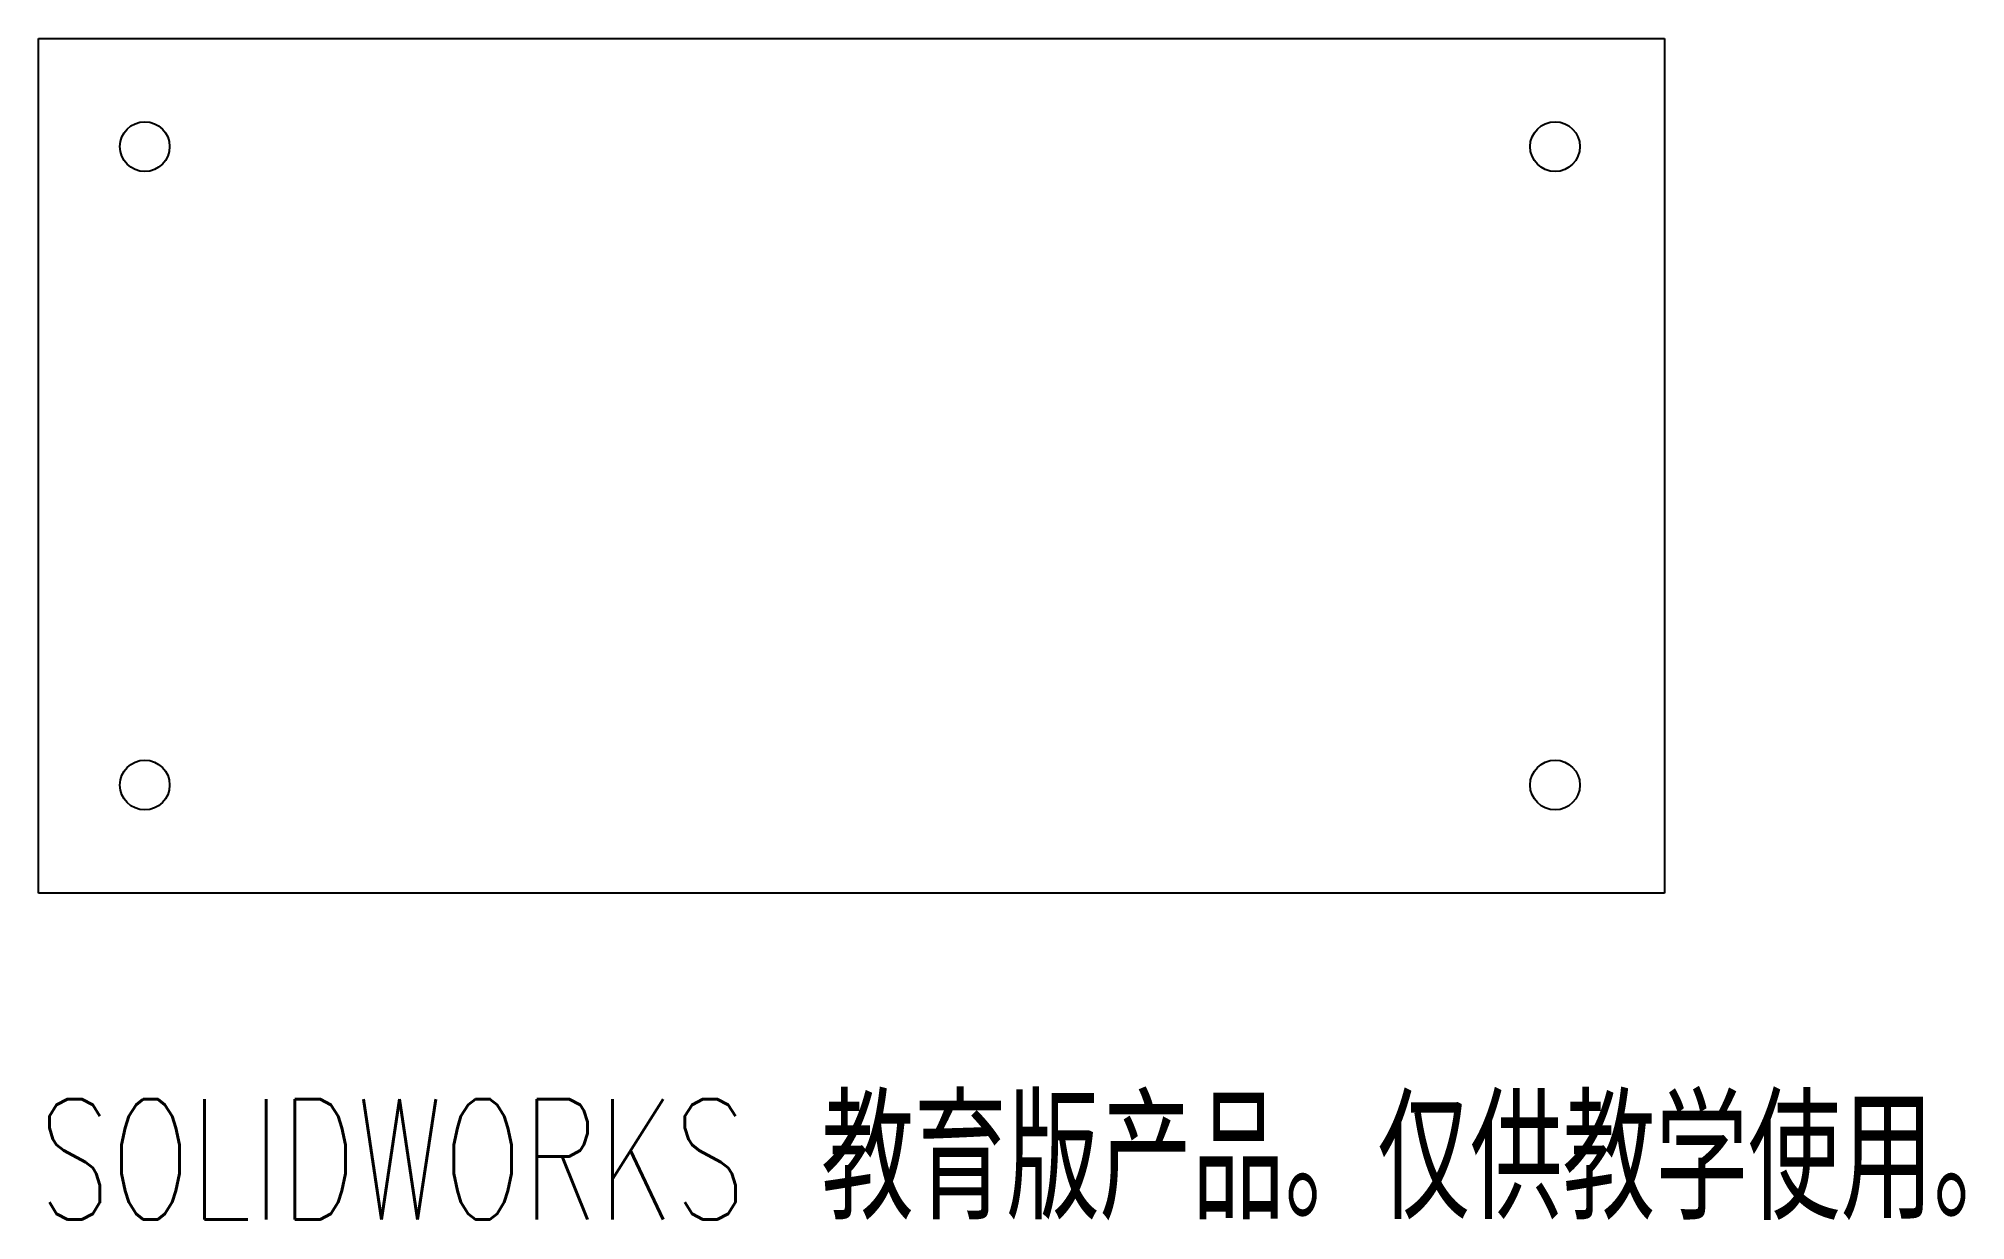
# Model space of a CAD drawing. Header units: millimetres. Extents: x -61.9 to 15.5, y -54.4 to -6.9.
import ezdxf

# ---------------------------------------------------------------- set-up
doc = ezdxf.new("R2010")
doc.units = ezdxf.units.MM
doc.styles.add('SLDTEXTSTYLE0', font='TXT', dxfattribs={"width": 0.7, "bigfont": 'bigfont'})

msp = doc.modelspace()

# ---------------------------------------------------------------- linework, layer by layer
at = {"color": 7, "linetype": 'Continuous', "lineweight": 25}
for p, q in [((-61.923, -41.222), (-61.923, -6.911)), ((-61.923, -6.911), (3.376, -6.911)), ((3.376, -6.911), (3.376, -41.222)), ((3.376, -41.222), (-61.923, -41.222))]:
    msp.add_line(p, q, dxfattribs=at)
for centre in [(-57.658, -11.25), (-1.016, -11.25), (-57.658, -36.883), (-1.016, -36.883)]:
    msp.add_circle(centre, 1, dxfattribs=at)

# ---------------------------------------------------------------- texts
at = {"color": 7, "linetype": 'Continuous', "insert": (-61.923, -49.492), "char_height": 4.83362, "attachment_point": 1, "style": 'SLDTEXTSTYLE0'}
msp.add_mtext('SOLIDWORKS 教育版产品。仅供教学使用。', dxfattribs=at)

doc.saveas('drawing.dxf')
